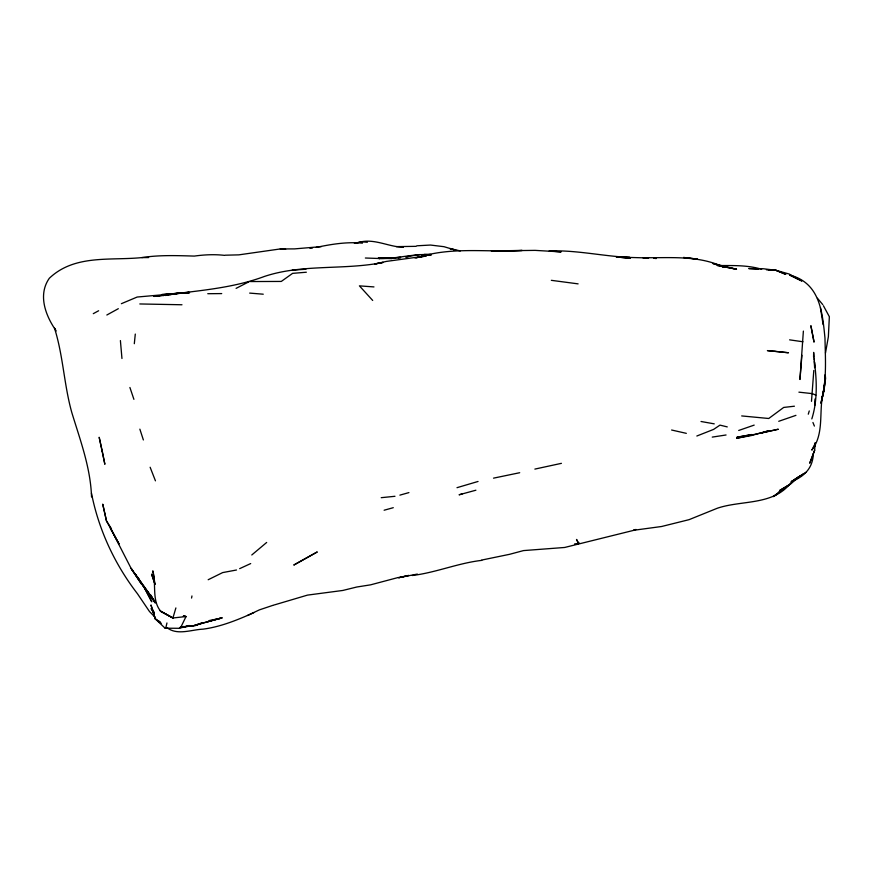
<?xml version="1.0" encoding="UTF-8"?>
<svg xmlns="http://www.w3.org/2000/svg" width="873" height="873" viewBox="0 0 873 873"><rect width="100%" height="100%" fill="white"/><g stroke="black" fill="none" stroke-linecap="round" stroke-linejoin="round"><path stroke-width="1.31" d="M811.814 418.909C817.87 399.834 816.79 378.784 813.996 358.759M813.581 356.937L813.647 352.408L814.334 359.501M814.749 405.399L814.978 399.005M801.905 355.267L799.952 379.482L803.378 331.085M813.811 370.468L811.486 401.329M814.662 450.272L809.817 463.006L814.662 450.272L815.131 442.622M814.727 444.182L814.487 446.801L815.24 443.429L811.825 450.119C823.534 435.005 819.474 415.166 822.224 397.564C826.742 378.064 825.367 357.897 824.974 338.069C822.301 311.497 819.987 282.972 789.661 275.006L801.883 281.019L789.629 275.017M578.635 543.497L576.529 539.492L578.635 543.497L579.508 543.246L578.679 543.148M134.311 343.7L135.293 334.064M191.569 598.07L191.951 595.953M825.476 353.107L828.368 336.727L829.35 316.703L823.425 305.746M822.039 398.044L824.254 388.005L821.591 400.958L824.57 384.589L823.872 391.42L820.98 403.031M821.591 400.958L822.224 397.564M175.888 607.935L172.919 617.986L160.567 611.351M820.936 403.064L821.493 400.554M166.95 622.962L165.837 627.785L165.106 628.2L155.23 618.826L151.029 605.175L155.23 618.826L160.501 622.809M813.363 453.6C812.807 468.266 804.371 476.418 791.265 481.765L798.937 476.571M808.278 414.195L809.26 410.943M183.679 615.672L185.971 616.654L180.907 627.076L195.356 625.603L202.012 622.951L194.112 625.603L180.264 627.327L179.412 628.298L165.106 628.2M790.84 482.791C773.26 505.751 741.766 499.923 717.333 508.228L689.07 519.664L661.625 526.495L634.322 530.195L564.667 547.469L523.505 550.59L509.548 554.322L481.732 560.062M800.039 475.829L790.349 484.275L779.72 490.451L789.639 484.46L773.62 496.519L776.686 494.042M251.784 554.977L266.669 542.46M773.565 496.573L782.797 489.109L778.727 492.394M121.369 303.695L137.159 297.038L180.165 293.219M805.855 472.315L791.265 481.765L803.607 473.766M106.833 315.011L118.324 308.693M738.689 430.476L754.185 425.107M93.291 313.669L98.627 310.755M236.092 288.363L249.198 281.652M208.178 579.737L222.648 572.59L236.496 570.004M247.485 615.498L259.346 609.889L273.391 605.185M253.792 612.682C237.587 619.906 220.858 626.792 203.136 629.149C191.667 629.597 177.634 635.588 167.463 627.993M239.66 568.65L250.693 563.565M696.829 436.02L713.623 429.396L719.963 425.129L727.264 426.897M778.749 421.299L795.936 415.352M478.044 481.47L456.994 487.68M194.734 625.428L222.102 617.746L207.96 621.587L221.895 618.029L209.531 620.474M398.481 577.435L370.578 584.845L356.762 587.016L342.827 590.454L307.482 595.113L274.187 604.978M179.412 628.298L189.212 625.494M194.69 625.33L208.669 621.39M399.889 495.144L408.924 492.601M399.157 577.631L408.64 575.438L398.492 577.708L417.359 574.085M462.177 493.943L459.078 494.795L475.894 490.211M384.12 510.225L393.276 507.693M419.149 257.077C452.618 246.612 487.821 252.483 522.163 250.464L491.346 250.933L535.105 250.376L560.87 251.871M416.268 257.841L419.706 256.924L415.046 257.982M419.302 257.066L425.642 255.407L419.029 257.055M356.882 243.021C372.651 237.26 387.437 246.721 403.042 247.266L403.413 247.288M561.415 463.345L534.865 469.096M180.264 627.327L184.039 626.443M374.975 263.941L386.303 261.42L426.286 255.953L419.978 257.197M633.645 529.987L636.101 529.464M316.299 247.397C331.478 244.189 346.843 241.701 362.426 243.152M519.697 472.719L493.529 478.153M375.128 263.984L383.16 262.413C344.038 270.346 302.571 263.701 264.399 276.457C230.156 289.17 193.675 290.851 157.882 296.012L180.864 293.241M354.383 243.24L361.946 241.799L367.358 242.268M412.285 575.514C435.954 572.612 458.074 563.096 481.754 560.368M177.666 293.481L178.376 293.372M165.106 295.467L167.616 295.074M170.137 294.67L173.902 294.081M310.024 248.379L312.534 247.987M406.36 256.673L420.219 254.534M712.248 437.1L726.063 434.983M405.629 257.12L408.171 256.848M321.329 246.612L294.561 248.892L280.233 248.947L238.831 254.861L225.169 255.2M180.907 627.076L193.468 625.581M794.419 406.207L783.692 407.44L768.753 418.494L741.69 415.93M398.121 257.961L400.631 257.688M154.979 584.113L151.586 574.161L155.056 584.277L152.797 570.833C156.54 583.884 151.498 600.395 160.763 611.286L172.919 617.986L186.145 616.534L183.668 616.109M183.897 292.837L188.895 292.477M381.217 497.686L394.978 496.29M183.712 292.837L188.546 292.499M55.392 329.754C45.254 314.815 37.866 294.594 49.325 278.258C74.642 254.185 110.325 260.787 141.808 257.6C159.257 254.894 176.761 255.571 194.308 256.084C204.326 254.709 214.398 254.207 224.47 255.353M306.347 272.223L292.619 273.358L281.292 281.433L250.365 281.553M423.678 255.342L431.164 254.763M154.041 296.394L159.246 296.002M574.674 543.857L578.548 543.563M153.877 296.405L158.864 296.034M179.958 293.033L177.383 293.208L180.045 293.055M182.533 292.848L186.386 292.575M292.215 270.139L305.921 269.244M400.445 257.437L391.377 257.982L400.391 257.437M182.708 292.892L189.365 292.499M416.792 245.804L430.487 245.051L443.975 246.688L456.044 250.289M187.084 292.913L189.572 292.793M173.072 294.015L161.876 294.561L176.281 293.557L162.782 295.554L177.023 293.012L189.452 292.477M365.361 258.015L379.635 258.517L378.947 258.484C396.593 259.15 413.813 253.301 431.404 254.741M396.211 246.623L416.061 246.339M378.947 258.484L391.355 258.332L378.293 258.004L391.868 258.659M139.811 303.957L181.988 304.764M207.763 293.71L221.709 293.59M141.808 257.6L148.628 257.568M424.06 254.534L430.531 254.523M424.267 254.545L431.087 254.556M423.983 254.621L430.269 254.763M766.407 269.79L775.901 270.281L789.203 274.035L797.769 278.989M648.224 257.982L642.801 257.666C670.082 258.135 698.214 254.971 723.739 267.138L712.957 263.526L736.496 269.233L722.418 266.44M653.648 258.299L656.365 258.463L653.768 258.299M280.233 248.947L285.657 249.274M648.595 257.971L616.294 257.066L629.891 257.437C602.894 256.269 576.344 249.918 549.161 250.933L560.913 251.893M717.235 265.545C732.109 265.621 747.201 264.879 761.671 269.266M768.142 269.724L775.901 270.281L785.645 274.318L775.901 270.281L763.1 268.72L748.794 268.557L758.277 269.277M373.971 286.922L359.414 285.864L372.695 300.454M249.667 293.099L263.253 294.201M798.915 392.163L812.392 393.636L815.829 395.153M551.332 280.331L578.112 283.867M789.596 339.848L802.931 341.769M701.03 421.495L714.245 423.852M183.297 616.163L185.971 616.654M717.726 265.534L736.496 269.233M671.61 430.018L686.331 433.346M454.789 249.94L449.868 248.532L460.311 250.922M160.021 610.762L172.919 617.986M155.23 618.826L160.468 622.449M154.892 617.036L149.479 611.515L137.421 593.684C114.69 564.264 98.616 529.584 91.479 493.245M158.493 620.714L161.199 623.464M817.434 298.239L822.77 304.612M154.074 612.857L151.127 608.59L153.703 612.355M111.471 528.787L106.484 520.93L102.774 504.321L106.484 520.93L119.034 543.923L110.445 528.089L131.888 569.905L142.135 584.157L131.168 568.345L138.883 580.381L155.787 602.785L142.997 585.379L155.088 602.85L150.407 594.753L152.655 598.442L134.955 573.67L141.71 584.343L138.054 577.435M152.317 609.387L154.357 612.737M56.188 330.954L54.519 328.204C63.227 355.715 64.002 384.938 71.859 412.722C80.251 440.254 90.606 467.808 91.534 496.933M110.445 528.089L112.453 531.744M812.938 422.477L814.389 426.079M150.134 467.251L155.449 480.837M129.902 387.481L133.907 399.343M139.866 429.156L143.368 439.959M152.426 609.55L152.961 611.351M820.445 307.722L823.119 324.658M120.398 340.568L121.958 358.487M814.334 361.04L814.596 367.631M814.553 362.273L814.705 367.566M825.258 374.888L823.872 391.42L825.585 378.38L825.258 374.888M317.085 552.042L293.972 564.951L317.085 552.042M768.96 430.673L751.195 435.583L736.637 438.268L778.312 429.232L760.318 433.248L768.96 430.673M751.969 434.568L737.052 437.22L751.969 434.568M630.448 258.31L616.993 257L630.448 258.31M774.995 351.339L767.389 350.608L788.494 352.757L774.995 351.339M697.189 259.085L683.624 257.491L697.189 259.085M144.591 587.856L142.856 585.096L151.782 601.803L144.591 587.856M102.337 451.548L99.173 437.275L104.869 464.283L102.337 451.548M813.505 339.182L810.875 325.694L814.029 342.14L813.505 339.182"/></g></svg>
